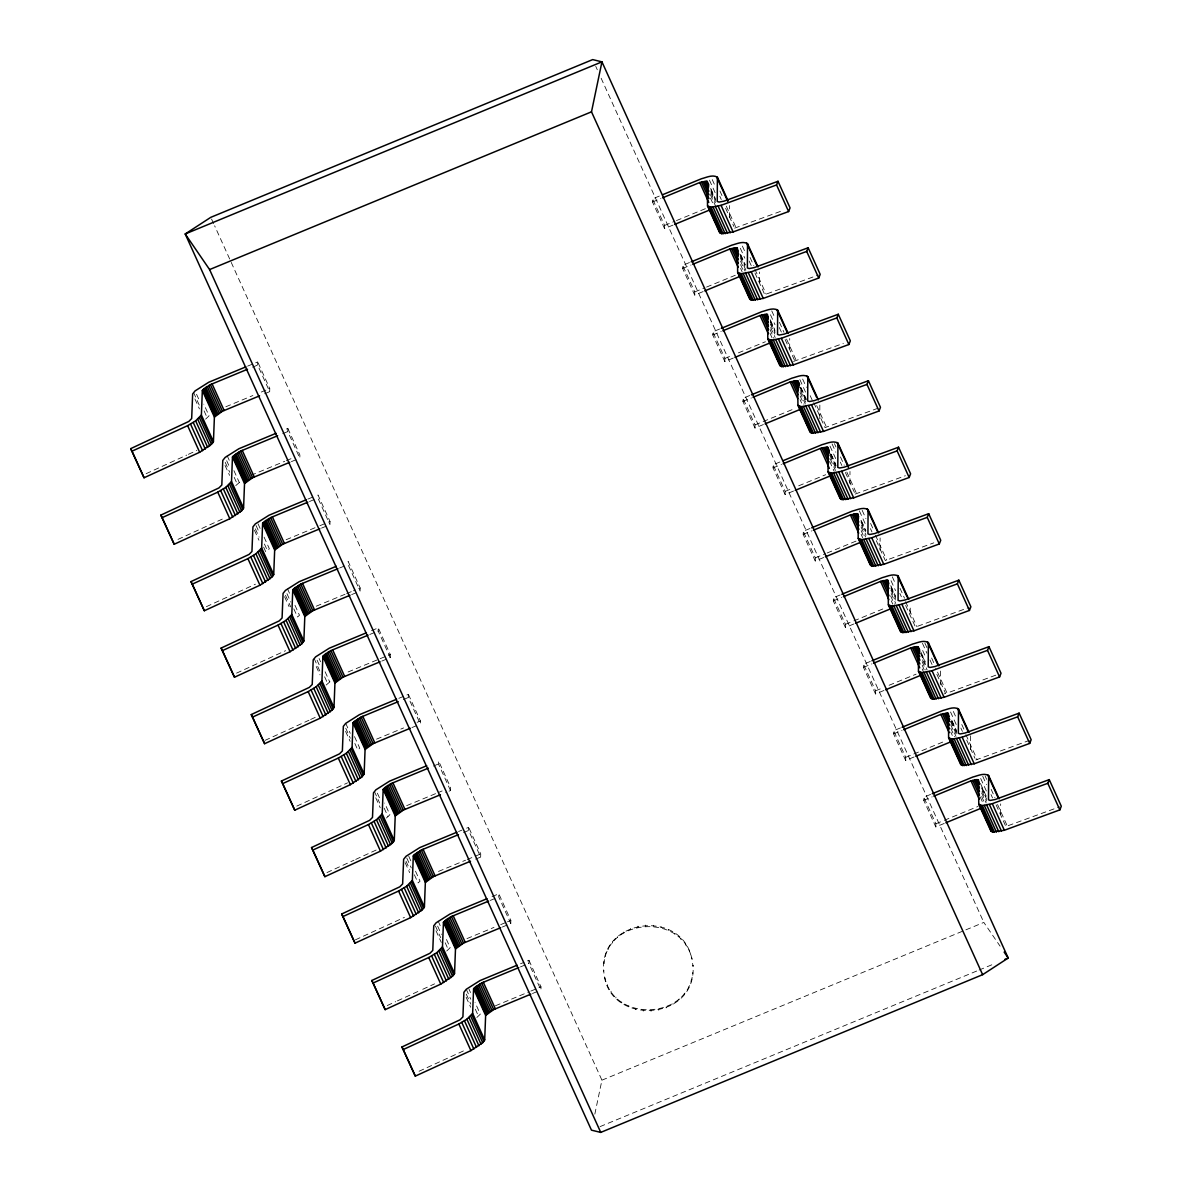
<?xml version="1.0" encoding="UTF-8"?>
<svg xmlns="http://www.w3.org/2000/svg" width="1192" height="1192" viewBox="0 0 1192 1192"><rect width="100%" height="100%" fill="white"/><g stroke="black" fill="none" stroke-linecap="round" stroke-linejoin="round"><path stroke-width="0.75" stroke-dasharray="5 3.75" d="M729.37 217.659L729.429 205.545M759.513 282.415L759.572 272.014M789.655 348.898L789.7 338.498M819.768 418.839L819.858 403.254M849.911 483.594L849.985 471.466M880.054 550.078L880.113 537.95M910.211 613.09L910.256 604.433M940.324 684.774L940.399 670.917M970.467 749.53L970.541 735.673M1000.609 814.27L1000.669 803.885M264.624 393.762L269.69 391.676L257.636 365.08L257.71 361.936L247.578 366.138M269.69 391.676L269.764 388.532L257.71 361.936M287.838 428.42L299.892 455.016L299.833 458.16L287.779 431.564L287.838 428.42L284.471 429.82M330.035 521.5L329.96 524.629L317.906 498.047L317.981 494.903L330.035 521.5L326.653 522.901M360.178 587.984L360.103 591.113L348.049 564.531L348.124 561.387L360.178 587.984L353.428 590.785M381.812 661.083L390.246 657.597L378.192 631.015L378.251 627.871L368.119 632.073M390.246 657.597L390.305 654.468L378.251 627.871M408.394 694.355L420.448 720.951L420.374 724.08L408.32 697.484L408.394 694.355L398.262 698.557M450.516 790.564L438.462 763.968L438.537 760.839L450.591 787.435L450.516 790.564L445.45 792.65M475.593 859.134L480.659 857.048L468.605 830.452L468.665 827.322L463.613 829.423M480.659 857.048L480.734 853.919L468.665 827.322M492.058 896.607L498.807 893.806L498.733 896.935L510.787 923.532L502.353 927.018M510.787 923.532L510.861 920.388L498.807 893.806M528.95 960.29L541.004 986.872L540.93 990.016L528.875 963.419L528.95 960.29L520.502 963.792M603.942 962.808L603.927 963.672C608.024 917.14 682.256 913.355 691.837 958.77C681.615 907.902 599.054 918.63 603.718 971.122L603.733 970.258C605.804 1026.997 697.573 1022.259 692.999 965.267L692.984 966.146L691.852 957.891M604.865 978.498L604.88 977.634C614.461 1023.049 688.693 1019.249 692.79 972.717L692.775 973.596M605.491 956.371L605.506 955.507M607.324 985.575L607.354 984.711M608.352 949.443L608.367 948.579M611.049 992.131L611.064 991.267M612.42 943.11L612.45 942.231M615.892 997.987L615.906 997.108M617.59 937.538L617.62 936.659M621.732 1002.934L621.747 1002.07M623.699 932.919L623.714 932.04M628.363 1006.853L628.393 1005.973M630.553 929.373L630.568 928.508M672.988 225.109L664.555 228.581L652.501 201.984L652.56 198.855L659.325 196.069M635.619 1009.609L635.634 1008.73M637.943 927.033L637.958 926.154M643.248 1011.114L643.278 1010.235M645.647 925.946L645.677 925.081M664.555 228.581L664.615 225.437L652.56 198.855M651.041 1011.323L651.07 1010.458M653.44 926.169L653.469 925.29M658.759 1010.25L658.774 1009.371M661.083 927.674L661.098 926.795M703.131 291.578L694.683 295.065L682.629 268.468L682.703 265.339L689.453 262.553M666.149 1007.896L666.164 1007.031M668.325 930.416L668.354 929.551M673.003 1004.364L673.018 1003.485M674.97 934.334L674.985 933.455M694.683 295.065L694.757 291.921L682.703 265.339M679.097 999.73L679.127 998.866M680.811 939.281L680.826 938.417M684.268 994.173L684.297 993.294M685.653 945.137L685.668 944.258M688.35 987.825L688.365 986.946M689.363 951.693L689.393 950.829M691.211 980.897L691.226 980.018M733.259 358.062L724.825 361.548L712.771 334.952L712.846 331.808L719.596 329.037M724.825 361.548L724.9 358.405L712.846 331.808M763.402 424.546L754.968 428.032L742.914 401.436L742.974 398.292L749.738 395.52M754.968 428.032L755.028 424.888L742.974 398.292M793.544 491.03L785.096 494.516L773.042 467.92L773.116 464.776L779.866 462.004M785.096 494.516L785.17 491.372L773.116 464.776M823.672 557.513L815.239 560.985L803.184 534.403L803.259 531.26L810.009 528.488M815.239 560.985L815.313 557.856L803.259 531.26M853.815 623.997L845.381 627.469L833.327 600.887L833.387 597.743L840.151 594.972M845.381 627.469L845.456 624.34L833.387 597.743M883.957 690.481L875.509 693.953L863.455 667.371L863.529 664.227L870.279 661.456M875.509 693.953L875.584 690.824L863.529 664.227M914.085 756.965L905.652 760.436L893.598 733.84L893.672 730.711L902.106 727.239M905.652 760.436L905.726 757.307L893.672 730.711M944.228 823.448L935.794 826.92L923.74 800.324L923.815 797.195L930.565 794.423M935.794 826.92L935.869 823.791L923.815 797.195M594.838 1114.088L601.93 1080.176L214.635 225.81M205.62 419.122L209.077 415.814L203.802 404.177M235.763 485.591L241.663 480.525M326.176 685.042L332.076 679.976M386.446 818.01L389.903 814.717L384.643 803.08M446.732 950.978L450.189 947.67L445.659 937.702M476.86 1017.461L480.331 1014.154L475.057 1002.532M146.139 473.686L186.712 455.106M188.396 454.331L196.844 450.457M177.966 539.395L225.303 517.715M206.41 606.654L255.431 584.199M236.552 673.137L285.573 650.683M264.996 740.396L308.952 720.251M310.635 719.476L315.716 717.167M296.838 806.09L347.543 782.861M326.966 872.574L354.009 860.192M355.708 859.417L377.685 849.345M355.41 939.832L404.431 917.378M387.251 1005.541L395.699 1001.667M397.383 1000.893L421.059 990.06M422.743 989.286L434.573 983.862M419.077 1071.25L466.4 1049.571M225.854 406.755L252.868 395.535M261.316 392.034L269.764 388.532M250.931 475.34L284.709 461.319M286.393 460.619L291.459 458.518M307.849 499.105L314.599 496.304M286.14 539.723L318.219 526.402M319.903 525.702L324.969 523.601M316.267 606.192L344.98 594.287M346.663 593.586L351.729 591.485M348.094 671.975L378.49 659.37M380.188 658.669L390.305 654.468M376.553 739.159L403.567 727.954M417.081 722.352L420.448 720.951M406.681 805.643L442.143 790.937M458.548 831.524L461.915 830.124M438.507 871.427L465.536 860.222M467.219 859.521L480.734 853.919M466.966 938.611L493.98 927.406M500.729 924.605L505.795 922.504M507.494 921.788L510.861 920.388M495.41 1005.795L529.188 991.789M530.872 991.073L541.004 986.872M252.57 367.166L257.636 365.08M282.713 433.65L287.779 431.564M291.399 461.632L296.45 459.546M309.473 501.534L314.539 499.433M321.527 528.116L326.593 526.03M339.616 568.003L344.682 565.917M351.67 594.599L356.736 592.513M369.758 634.487L378.192 631.015M403.268 699.585L408.32 697.484M411.94 727.567L417.006 725.481M433.396 766.069L438.462 763.968M463.539 832.552L468.605 830.452M490.299 900.422L495.365 898.336M520.442 966.906L528.875 963.419M532.496 993.502L537.562 991.401M601.93 1080.176L983.832 922.429L1000.088 946.165M600.053 1126.619L977.336 970.78M979.064 970.064L994.486 963.702M652.501 201.984L660.934 198.513M664.615 225.437L674.747 221.28M676.445 220.58L706.826 208.093M682.629 268.468L691.077 264.996M694.757 291.921L704.889 287.764M706.573 287.063L735.285 275.263M712.771 334.952L721.205 331.48M724.9 358.405L731.65 355.633M738.399 352.862L765.413 341.746M742.914 401.436L751.347 397.964M755.028 424.888L793.872 408.93M773.042 467.92L781.49 464.433M785.17 491.372L791.92 488.601M798.685 485.815L825.698 474.714M803.184 534.403L811.618 530.917M815.313 557.856L825.445 553.684M827.129 552.999L857.525 540.497M833.327 600.887L841.761 597.401M845.456 624.34L852.206 621.568M853.889 620.868L884.285 608.367M863.455 667.371L871.903 663.884M875.584 690.824L882.348 688.037M889.098 685.266L916.112 674.165M893.598 733.84L902.031 730.368M905.726 757.307L944.556 741.335M923.74 800.324L932.174 796.852M935.869 823.791L942.619 821.005M944.302 820.319L978.066 806.433M734.63 228.149L783.084 210.448M754.968 273.028L764.757 294.633L818.442 274.994M793.559 361.414L843.37 343.4M813.734 402.673L825.043 427.6L878.727 407.962M855.171 494.084L905.384 475.727M876.269 540.617L885.313 560.568L933.783 542.852M905.652 605.447L915.456 627.052L969.141 607.413M995.797 675.179L947.044 693.118L935.735 668.19M975.726 760.019L1029.411 740.381M996.08 804.883L1005.869 826.503L1059.554 806.865M944.258 693.833L945.599 693.535L935.794 671.93M719.923 191.003L722.933 197.663M750.066 257.487L753.836 265.801M779.449 322.317L783.963 332.285M834.445 443.647L835.95 446.97M840.479 456.938L844.249 465.252M870.607 523.422L872.872 528.414M900.005 588.237L904.519 598.22M924.858 643.084L927.123 648.076M931.637 658.044L933.902 663.035M961.78 724.527L964.045 729.519M985.143 776.052L986.648 779.374M991.163 789.357L994.933 797.657M726.286 206.127L736.075 227.732M754.909 269.288L766.218 294.215M786.556 339.094L796.345 360.699M816.699 405.578L826.488 427.183M846.827 472.062L856.631 493.667M875.464 535.223L886.759 560.151M905.607 601.707L916.901 626.634M965.878 734.659L977.172 759.602M997.525 804.466L1007.314 826.086M725.585 208.213L733.87 226.495M785.111 339.511L794.9 361.116M845.381 472.479L854.426 492.415M966.682 740.068L974.981 758.35M712.235 179.605L715.26 186.25M719.774 196.218L721.279 199.541M742.378 246.088L744.642 251.065M749.157 261.048L751.422 266.025M771.76 310.903L774.77 317.549M779.3 327.532L781.565 332.508M802.648 379.056L806.418 387.355M810.188 395.67L813.197 402.315M832.046 443.871L835.801 452.185M840.33 462.153L841.835 465.476M862.174 510.355L865.943 518.669M870.458 528.637L871.978 531.96M892.316 576.839L895.326 583.484M899.856 593.452L901.361 596.775M922.459 643.322L926.974 653.29M929.983 659.936L932.248 664.927M953.347 711.46L956.356 718.106M960.886 728.088L962.391 731.411M982.729 776.29L986.499 784.589M991.014 794.572L992.519 797.895M709.449 180.141L715.468 193.432M740.336 248.279L744.851 258.247M770.479 314.762L774.994 324.731M799.862 379.577L805.881 392.883M829.99 446.061L836.024 459.367M859.387 510.891L865.407 524.182M891.02 580.698L895.55 590.666M922.668 650.504L925.677 657.15M950.546 711.997L956.58 725.287M980.688 778.48L986.708 791.771M710.685 188.411L715.215 198.379M740.828 254.894L745.343 264.862M770.211 319.709L774.74 329.692M801.098 387.862L806.373 399.499M831.241 454.346L835.756 464.314M861.384 520.83L865.899 530.798M890.767 585.644L895.281 595.613M920.909 652.128L925.424 662.096M951.797 720.266L956.312 730.249M980.42 783.427L986.454 796.733M711.013 189.722L715.528 199.705M740.396 254.552L744.911 264.52M770.539 321.035L775.053 331.004M800.666 387.519L805.941 399.141M830.809 454.003L836.084 465.625M860.952 520.472L865.466 530.455M891.08 586.956L895.609 596.939M921.982 655.108L924.992 661.754M952.11 721.592L956.64 731.56M982.253 788.076L986.022 796.375M710.864 190.929L715.572 201.165M740.247 255.758L744.955 265.98M770.39 322.227L775.098 332.464M799.772 387.057L805.986 400.616M830.094 453.794L836.128 467.1M860.982 521.947L865.511 531.915M890.946 588.163L895.639 598.399M920.507 653.246L925.603 664.615M951.216 721.13L956.669 733.02M981.538 787.867L986.633 799.251M710.834 192.821L715.349 202.789M740.217 257.636L746.237 270.927M770.36 324.12L774.874 334.088M800.488 390.603L805.762 402.24M829.87 455.418L835.905 468.724M861.518 525.225L866.048 535.193M890.901 590.055L895.43 600.023M922.548 659.861L927.078 669.83M950.426 721.354L956.461 734.644M982.074 791.16L986.589 801.128M710.372 194.594L716.407 207.885M740.515 261.078L745.045 271.046M770.658 327.562L775.173 337.53M800.041 392.377L805.315 404.013M830.183 458.86L835.458 470.497M861.071 526.998L865.586 536.981M891.214 593.482L895.728 603.465M922.101 661.635L925.871 669.949M950.724 724.796L955.999 736.418M981.627 792.933L986.142 802.901M710.492 198.185L713.501 204.83M740.619 264.669L743.719 271.791M770.017 329.484L773.861 338.275M800.145 395.967L803.915 404.282M829.617 461.274L834.132 471.242M861.175 530.589L863.515 536.057M890.648 595.896L894.417 604.21M922.206 665.225L924.545 670.694M950.843 728.387L954.598 736.686M981.731 796.524L984.83 803.661M740.59 268.394L742.095 271.731M769.972 333.224L772.222 338.2M800.1 399.707L801.605 403.03M861.131 534.329L862.636 537.652M891.273 600.813L892.778 604.135M922.161 668.95L924.426 673.942M950.799 732.111L952.304 735.434M980.182 796.941L983.191 803.587M595.762 66.379L597.296 69.777M601.14 78.24L983.832 922.429M211.55 219.03L213.86 224.111M227.165 455.702L229.43 460.693M233.945 470.661L239.22 482.298M258.053 523.854L261.063 530.5M264.088 537.145L269.362 548.782L267.366 550.495L263.596 542.181M287.436 588.669L290.461 595.315M294.975 605.298L299.49 615.266L297.508 616.979L293.739 608.665M319.084 658.476L320.588 661.798M325.118 671.781L329.633 681.75M354.501 736.596L359.775 748.233L357.779 749.932L354.769 743.287M408.752 856.258L411.002 861.25M415.531 871.218L420.046 881.201L418.064 882.899L414.295 874.585M438.135 921.088L441.144 927.734M469.022 989.226L470.527 992.549M196.546 394.254L199.556 400.899M204.085 410.882L207.095 417.528M226.689 460.738L229.698 467.383M234.213 477.366L237.238 484.012M256.071 525.553L259.081 532.213M286.959 593.705L290.729 602.02M317.102 660.189L320.112 666.835M324.626 676.803L327.651 683.448M345.725 723.35L350.254 733.318M377.372 793.157L379.637 798.133M384.152 808.116L387.922 816.416M406.755 857.972L411.285 867.94M437.643 926.109L441.413 934.424M445.182 942.738L448.192 949.383M466.281 989.271L470.795 999.254M475.325 1009.222L478.335 1015.867M193.566 392.526L199.585 405.816M225.214 462.332L229.728 472.3M255.341 528.816L259.111 537.115M263.641 547.098L265.89 552.075M285.484 595.3L290.759 606.922M314.122 658.446L320.141 671.752M345.769 728.252L350.284 738.235M374.392 791.413L379.667 803.05M406.04 861.22L409.81 869.534M435.423 926.05L440.697 937.672M466.31 994.188L470.84 1004.156M194.907 398.933L199.436 408.901M225.05 465.416L229.579 475.385M254.432 530.231L258.962 540.214M284.575 596.715L289.09 606.683M316.223 666.522L319.992 674.836M345.606 731.352L350.12 741.32M375.748 797.821L380.263 807.803M405.131 862.65L409.646 872.618M436.019 930.788L441.293 942.425M466.161 997.272L470.676 1007.24"/><path stroke-width="1.5" d="M662.692 194.683L701.522 178.726C706.454 177.489 712.578 174.3 717.39 177.221L717.256 201.463L719.029 202.089L724.021 201.15L778.003 181.288L790.058 207.885L788.612 211.55L733.11 231.933L721.488 233.647L719.581 232.559L707.527 205.978L707.243 181.422L699.749 182.51L662.618 197.812M691.151 261.868L731.664 245.209C736.596 243.973 742.72 240.784 747.518 243.69L747.384 267.947L749.157 268.572L754.163 267.619L808.131 247.772L820.185 274.354L818.755 278.034L763.252 298.417L751.616 300.131L749.708 299.043L737.654 272.461L737.386 247.906L729.891 248.994L692.761 264.296M721.279 328.351L761.807 311.693C766.739 310.456 772.863 307.268 777.661 310.173L777.527 334.43L779.3 335.041L784.291 334.103L838.274 314.256L850.328 340.837L848.883 344.518L793.38 364.901L781.758 366.615L779.851 365.527L767.797 338.93L767.514 314.39L760.019 315.478L722.903 330.78M751.422 394.82L791.935 378.162C796.867 376.94 802.991 373.752 807.803 376.657L807.669 400.914L809.442 401.525L814.434 400.587L868.417 380.74L880.471 407.321L879.026 411.002L823.523 431.385L811.901 433.098L809.994 432.011L797.94 405.414L797.657 380.859L790.162 381.962L753.031 397.264M783.248 460.619L822.078 444.646C827.01 443.424 833.133 440.235 837.931 443.141L837.797 467.398L839.57 468.009L844.577 467.07L898.544 447.209L910.599 473.805L909.168 477.485L853.666 497.854L842.029 499.582L840.122 498.494L828.067 471.898L827.799 447.343L820.305 448.445L783.174 463.748M811.692 527.788L852.22 511.13C857.152 509.908 863.276 506.719 868.074 509.625L867.94 533.867L869.713 534.493L874.704 533.554L928.687 513.692L940.741 540.289L939.296 543.969L883.793 564.337L872.172 566.066L870.264 564.978L858.21 538.382L857.927 513.827L850.432 514.929L813.317 530.231M841.835 594.272L882.363 577.613C887.295 576.392 893.404 573.203 898.217 576.108L898.083 600.351L899.856 600.977L904.847 600.038L958.83 580.176L970.884 606.773L969.439 610.438L913.936 630.821L902.314 632.535L900.407 631.462L888.353 604.865L888.07 580.31L880.575 581.413L843.444 596.715M871.978 660.755L912.491 644.097C917.423 642.875 923.547 639.672 928.344 642.592L928.225 666.835L929.983 667.46L934.99 666.522L988.958 646.66L1001.012 673.257L999.581 676.922L944.079 697.305L932.457 699.019L930.55 697.946L918.481 671.349L918.212 646.794L910.718 647.897L873.587 663.199M902.106 727.239L942.634 710.581C947.566 709.359 953.689 706.156 958.487 709.076L958.353 733.318L960.126 733.944L965.118 733.005L1019.1 713.144L1031.154 739.74L1029.709 743.406L974.222 763.789L962.585 765.502L960.678 764.43L948.623 737.833L948.355 713.278L940.861 714.38L903.73 729.668M932.248 793.723L972.776 777.065C977.708 775.843 983.832 772.639 988.63 775.56L988.496 799.802L990.269 800.428L995.26 799.489L1049.243 779.628L1061.297 806.224L1059.852 809.889L1004.349 830.273L992.727 831.986L990.82 830.913L978.766 804.317L978.483 779.762L970.988 780.864L933.857 796.152M990.82 830.913L990.85 827.188M245.88 366.853L208.734 382.26L195.041 390.931L192.657 393.941L191.674 418.541L188.813 421.447L130.703 448.639L144.053 477.768L199.675 452.26L211.446 444.303L213.442 441.621L201.388 415.025L202.342 390.484L210.373 384.643L247.519 369.252M213.442 441.621L214.396 417.081L202.342 390.484M276.022 433.322L238.877 448.743L225.169 457.415L222.785 460.425L221.816 485.025L218.941 487.93L160.846 515.123L174.196 544.252L229.818 518.743L241.589 510.787L243.57 508.105L231.516 481.508L232.47 456.968L240.516 451.127L277.647 435.736M243.57 508.105L244.524 483.565L232.47 456.968M306.165 499.806L269.019 515.227L255.311 523.899L252.928 526.909L251.944 551.509L249.083 554.414L190.988 581.607L204.339 610.736L259.96 585.227L271.716 577.271L273.713 574.589L261.659 547.992L262.613 523.452L270.659 517.611L307.789 502.219M273.713 574.589L274.667 550.048L262.613 523.452M336.293 566.289L299.147 581.711L285.454 590.383L283.07 593.393L282.087 617.992L279.226 620.898L221.116 648.09L234.481 677.22L290.088 651.711L301.859 643.755L303.856 641.072L291.802 614.476L292.755 589.936L300.786 584.095L337.932 568.703M303.856 641.072L304.809 616.532L292.755 589.936M366.436 632.773L329.29 648.195L315.597 656.866L313.198 659.876L312.23 684.476L309.354 687.382L251.259 714.574L264.609 743.704L320.231 718.18L332.002 710.238L333.998 707.541L321.929 680.96L322.883 656.419L330.929 650.579L368.06 635.187M333.998 707.541L334.937 683.016L322.883 656.419M396.578 699.257L359.433 714.678L345.725 723.35L343.341 726.36L342.372 750.96L339.496 753.865L281.401 781.058L294.752 810.188L350.373 784.664L362.13 776.722L364.126 774.025L352.072 747.444L353.026 722.903L361.072 717.062L398.202 701.671M364.126 774.025L365.08 749.485L353.026 722.903M426.721 765.741L389.56 781.162L375.867 789.834L373.483 792.844L372.5 817.444L369.639 820.349L311.529 847.542L324.894 876.671L380.501 851.148L392.272 843.206L394.269 840.509L382.215 813.913L383.168 789.387L391.2 783.531L428.345 768.155M394.269 840.509L395.223 815.969L383.168 789.387M456.849 832.225L419.703 847.631L406.01 856.303L403.626 859.328L402.643 883.928L399.782 886.833L341.672 914.011L355.022 943.155L410.644 917.631L422.415 909.69L424.412 906.993L412.358 880.396L413.296 855.871L421.342 850.015L458.473 834.638M424.412 906.993L425.35 882.452L413.296 855.871M486.992 898.708L449.846 914.115L436.138 922.787L433.754 925.812L432.785 950.397L429.91 953.317L371.815 980.494L385.165 1009.639L440.787 984.115L452.558 976.173L454.539 973.477L442.485 946.88L443.439 922.34L451.485 916.499L488.616 901.122M454.539 973.477L455.493 948.936L443.439 922.34M517.134 965.192L479.989 980.599L466.281 989.271L463.897 992.295L462.913 1016.88L460.052 1019.801L401.942 1046.978L415.308 1076.123L470.915 1050.599L482.685 1042.657L484.682 1039.96L472.628 1013.364L473.582 988.824L481.628 982.983L518.758 967.606M484.682 1039.96L485.636 1015.42L473.582 988.824M982.64 974.669L591.5 111.825L601.945 61.85L592.677 59.6L210.79 217.331L185.207 233.975L591.47 1130.15L600.738 1132.4L982.64 974.669L1008.208 958.025L601.945 61.85L185.207 233.975L209.598 269.571L600.738 1132.4M788.612 211.55L776.558 184.954L778.003 181.288M818.755 278.034L806.701 251.438L808.131 247.772M848.883 344.518L836.829 317.921L838.274 314.256M879.026 411.002L866.971 384.405L868.417 380.74M909.168 477.485L897.114 450.889L898.544 447.209M939.296 543.969L927.242 517.373L928.687 513.692M969.439 610.438L957.385 583.856L958.83 580.176M999.581 676.922L987.527 650.34L988.958 646.66M1029.709 743.406L1017.655 716.824L1019.1 713.144M1059.852 809.889L1047.798 783.293L1049.243 779.628M130.703 448.639L131.999 451.187L187.621 425.663L195.652 420.85L201.388 415.025M160.846 515.123L162.142 517.656L217.763 492.147L225.795 487.334L231.516 481.508M190.988 581.607L192.285 584.14L247.906 558.631L255.922 553.803L261.659 547.992M221.116 648.09L222.412 650.623L278.034 625.115L286.065 620.287L291.802 614.476M251.259 714.574L252.555 717.107L308.177 691.598L316.208 686.771L321.929 680.96M281.401 781.058L282.698 783.591L338.319 758.082L346.336 753.255L352.072 747.444M311.529 847.542L312.84 850.075L368.447 824.566L376.478 819.738L382.215 813.913M341.672 914.011L342.968 916.559L398.59 891.035L406.621 886.222L412.358 880.396M371.815 980.494L373.111 983.042L428.733 957.519L436.749 952.706L442.485 946.88M401.942 1046.978L403.254 1049.526L458.86 1024.003L466.892 1019.19L472.628 1013.364M214.396 417.081L222.427 411.24L259.573 395.848M244.524 483.565L252.57 477.724L289.701 462.332M274.667 550.048L282.713 544.208L319.843 528.816M304.809 616.532L312.84 610.691L349.986 595.3M334.937 683.016L342.983 677.16L380.114 661.784M365.08 749.485L373.126 743.644L410.257 728.267M395.223 815.969L403.268 810.128L440.399 794.751M425.35 882.452L433.396 876.612L470.527 861.235M455.493 948.936L463.539 943.096L500.67 927.719M485.636 1015.42L493.682 1009.579L530.812 994.188M209.598 269.571L591.5 111.825M1004.782 959.441L1008.208 958.025L1004.141 952.095M674.672 224.409L710.119 209.807M704.815 290.893L740.247 276.291M734.957 357.376L770.39 342.774M765.085 423.86L800.532 409.258M795.228 490.344L830.675 475.742M825.371 556.813L860.803 542.211M855.498 623.297L890.946 608.695M885.641 689.781L921.088 675.179M915.784 756.264L951.216 741.662M945.912 822.748L981.359 808.146M707.527 205.978L711.058 207.214L721.056 205.337L776.558 184.954M737.654 272.461L741.201 273.698L751.198 271.821L806.701 251.438M767.797 338.93L771.343 340.182L781.326 338.305L836.829 317.921M797.94 405.414L801.471 406.666L811.469 404.788L866.971 384.405M828.067 471.898L831.614 473.149L841.612 471.272L897.114 450.889M858.21 538.382L861.756 539.633L871.739 537.756L927.242 517.373M888.353 604.865L891.884 606.117L901.882 604.24L957.385 583.856M918.481 671.349L922.027 672.601L932.025 670.709L987.527 650.34M948.623 737.833L952.17 739.085L962.153 737.192L1017.655 716.824M978.766 804.317L982.297 805.554L992.295 803.676L1047.798 783.293M717.39 177.221L727.925 200.48M747.518 243.69L758.067 266.963M777.661 310.173L788.21 333.447M807.803 376.657L818.353 399.931M837.931 443.141L848.481 466.415M868.074 509.625L878.623 532.899M898.217 576.108L908.766 599.382M928.344 642.592L938.894 665.866M958.487 709.076L969.036 732.35M988.63 775.56L999.179 798.819M717.271 178.189L727.82 201.448M746.654 243.004L757.203 266.278M776.797 309.488L787.346 332.762M806.939 375.972L816.729 397.577M837.067 442.455L848.376 467.383M867.21 508.939L877.759 532.198M897.352 575.423L907.142 597.028M927.48 641.907L938.029 665.166M957.623 708.391L968.172 731.65M987.766 774.86L998.315 798.133M721.056 205.337L733.11 231.933M751.198 271.821L763.252 298.417M781.326 338.305L793.38 364.901M811.469 404.788L823.523 431.385M841.612 471.272L853.666 497.854M871.739 537.756L883.793 564.337M901.882 604.24L913.936 630.821M932.025 670.709L944.079 697.305M962.153 737.192L974.222 763.789M992.295 803.676L1004.349 830.273M798.089 381.216L799.594 384.539M707.243 181.422L708.748 184.745M797.657 380.859L799.162 384.197M827.799 447.343L829.304 450.665M918.212 646.794L919.717 650.117M718.15 206.171L730.204 232.768M748.293 272.655L760.347 299.252M778.436 339.139L790.49 365.735M808.563 405.623L820.632 432.204M838.706 472.107L850.76 498.688M868.849 538.59L880.903 565.172M898.991 605.059L911.046 631.656M929.119 671.543L941.173 698.139M959.262 738.027L971.316 764.623M989.405 804.511L1001.459 831.107M706.528 181.229L708.793 186.205M736.671 247.698L738.176 251.035M766.799 314.181L768.318 317.504M796.941 380.665L799.206 385.657M827.084 447.149L829.349 452.14M857.227 513.633L858.732 516.956M887.355 580.117L888.859 583.439M917.497 646.6L919.762 651.592M947.64 713.084L949.145 716.407M977.768 779.568L979.273 782.891M705.56 181.184L708.57 187.829M735.688 247.668L738.712 254.313M765.83 314.152L768.095 319.128M795.973 380.62L798.983 387.281M826.116 447.104L829.125 453.765M856.243 513.588L858.508 518.58M886.386 580.072L888.651 585.063M916.529 646.556L919.539 653.201M946.657 713.039L949.681 719.685M976.799 779.523L979.064 784.515M704.353 181.288L708.867 191.271M734.495 247.772L738.25 256.086M764.623 314.256L768.393 322.57M794.766 380.74L798.536 389.054M824.909 447.223L828.663 455.538M855.037 513.707L858.806 522.022M885.179 580.191L888.949 588.505M915.322 646.675L919.837 656.643M945.45 713.159L949.219 721.458M975.592 779.643L979.362 787.942M715.483 206.767L727.537 233.364M745.626 273.251L757.68 299.848M775.754 339.735L787.808 366.331M805.896 406.219L817.95 432.815M836.039 472.702L848.093 499.299M866.167 539.186L878.221 565.783M896.309 605.67L908.364 632.252M926.452 672.154L938.506 698.736M956.58 738.638L968.634 765.219M986.723 805.107L998.777 831.703M702.952 181.556L708.987 194.862M733.095 248.04L738.37 259.677M763.223 314.524L768.497 326.161M793.365 381.008L797.895 390.976M823.508 447.492L828.783 459.129M853.636 513.976L858.911 525.612M883.779 580.459L888.308 590.427M913.921 646.943L919.941 660.234M944.064 713.427L949.339 725.064M974.192 779.911L979.466 791.533M713.099 207.125L725.153 233.721M743.227 273.609L755.296 300.205M773.37 340.092L785.424 366.674M803.512 406.576L815.566 433.158M833.655 473.045L845.709 499.642M863.783 539.529L875.837 566.125M893.926 606.013L905.98 632.609M924.068 672.497L936.122 699.093M954.196 738.98L966.25 765.577M984.339 805.464L996.393 832.061M701.403 181.974L708.942 198.587M731.545 248.458L738.325 263.417M761.673 314.941L768.453 329.901M791.816 381.425L797.85 394.716M821.958 447.909L828.738 462.868M852.086 514.393L858.881 529.337M882.229 580.862L889.008 595.821M912.372 647.345L919.911 663.974M942.514 713.829L949.294 728.789M972.642 780.313L979.422 795.273M699.749 182.51L708.793 202.461M711.058 207.214L723.112 233.811M729.891 248.994L738.176 267.276M741.201 273.698L753.255 300.295M760.019 315.478L768.318 333.76M771.343 340.182L783.397 366.778M790.162 381.962L797.701 398.59M801.471 406.666L813.525 433.262M820.305 448.445L829.349 468.396M831.614 473.149L843.668 499.746M850.432 514.929L858.732 533.211M861.756 539.633L873.811 566.23M880.575 581.413L888.859 599.695M891.884 606.117L903.938 632.699M910.718 647.897L919.762 667.833M922.027 672.601L934.081 699.183M940.861 714.38L949.145 732.663M952.17 739.085L964.224 765.666M970.988 780.864L979.273 799.147M982.297 805.554L994.351 832.15M709.434 207.05L721.488 233.647M739.562 273.534L751.616 300.131M769.704 340.018L781.758 366.615M799.847 406.502L811.901 433.098M829.975 472.986L842.029 499.582M860.117 539.469L872.172 566.066M890.26 605.953L902.314 632.535M920.388 672.437L932.457 699.019M950.531 738.921L962.585 765.502M980.673 805.39L992.727 831.986M708.242 206.633L720.296 233.23M738.37 273.117L750.424 299.714M768.512 339.601L780.566 366.197M798.655 406.085L810.709 432.681M828.783 472.568L840.852 499.165M858.925 539.052L870.979 565.634M889.068 605.536L901.122 632.118M919.211 672.02L931.265 698.601M949.339 738.489L961.393 765.085M979.481 804.972L991.535 831.569M212.087 383.884L224.141 410.48M242.229 450.367L254.283 476.964M272.357 516.851L284.426 543.448M302.5 583.335L314.554 609.932M332.642 649.819L344.697 676.415M362.785 716.303L374.839 742.899M392.913 782.786L404.967 809.383M423.056 849.27L435.11 875.867M453.198 915.754L465.252 942.336M483.326 982.238L495.38 1008.819M210.373 384.643L222.427 411.24M240.516 451.127L252.57 477.724M270.659 517.611L282.713 544.208M300.786 584.095L312.84 610.691M330.929 650.579L342.983 677.16M361.072 717.062L373.126 743.644M391.2 783.531L403.268 810.128M421.342 850.015L433.396 876.612M451.485 916.499L463.539 943.096M481.628 982.983L493.682 1009.579M208.719 385.463L220.773 412.06M238.862 451.947L250.916 478.543M268.99 518.431L281.044 545.027M299.132 584.914L311.186 611.511M329.275 651.398L341.329 677.995M359.403 717.882L371.457 744.478M389.546 784.366L401.6 810.962M419.688 850.85L431.742 877.446M449.816 917.333L461.87 943.93M479.959 983.817L492.013 1010.399M207.155 386.342L219.209 412.939M237.297 452.826L249.351 479.422M267.44 519.31L279.494 545.906M297.568 585.793L309.622 612.39M327.711 652.277L339.765 678.859M357.853 718.761L369.907 745.343M387.981 785.245L400.035 811.827M418.124 851.714L430.178 878.31M448.267 918.198L460.321 944.794M478.394 984.681L490.448 1011.278M205.739 387.236L217.793 413.833M235.882 453.72L247.936 480.316M266.025 520.204L278.079 546.8M296.152 586.688L308.207 613.284M326.295 653.171L338.349 679.753M356.438 719.655L368.492 746.237M386.566 786.139L398.635 812.721M416.708 852.608L428.762 879.204M446.851 919.092L458.905 945.688M476.994 985.575L489.048 1012.172M204.517 388.13L216.571 414.712M234.66 454.614L246.714 481.195M264.803 521.083L276.857 547.679M294.931 587.567L306.985 614.163M325.073 654.05L337.127 680.647M355.216 720.534L367.27 747.131M385.344 787.018L397.413 813.614M415.487 853.502L427.541 880.098M445.629 919.986L457.683 946.582M475.772 986.469L487.826 1013.066M203.534 388.979L215.588 415.576M233.662 455.463L245.716 482.06M263.805 521.947L275.859 548.543M293.947 588.431L306.001 615.027M324.075 654.915L336.129 681.496M354.218 721.398L366.272 747.98M384.36 787.867L396.415 814.464M414.488 854.351L426.542 880.948M444.631 920.835L456.685 947.431M474.774 987.319L486.828 1013.915M202.789 389.769L214.843 416.366M232.932 456.253L244.986 482.849M263.074 522.737L275.129 549.333M293.202 589.221L305.256 615.817M323.345 655.704L335.399 682.301M353.488 722.188L365.542 748.785M383.615 788.672L395.67 815.268M413.758 855.156L425.812 881.752M443.901 921.639L455.955 948.221M474.029 988.123L486.083 1014.705M200.629 416.291L212.683 442.888M230.756 482.775L242.81 509.371M260.899 549.259L272.953 575.855M291.042 615.742L303.096 642.339M321.17 682.226L333.224 708.823M351.312 748.71L363.366 775.307M381.455 815.194L393.509 841.79M411.583 881.678L423.652 908.274M441.725 948.162L453.78 974.758M471.868 1014.645L483.922 1041.227M199.392 417.722L211.446 444.303M229.535 484.205L241.589 510.787M259.662 550.689L271.716 577.271M289.805 617.158L301.859 643.755M319.948 683.642L332.002 710.238M350.075 750.126L362.13 776.722M380.218 816.609L392.272 843.206M410.361 883.093L422.415 909.69M440.489 949.577L452.558 976.173M470.631 1016.061L482.685 1042.657M197.723 419.241L209.777 445.838M227.851 485.725L239.92 512.322M257.993 552.209L270.048 578.805M288.136 618.693L300.19 645.289M318.279 685.177L330.333 711.773M348.407 751.66L360.461 778.257M378.549 818.144L390.603 844.741M408.692 884.628L420.746 911.209M438.82 951.112L450.874 977.693M468.963 1017.596L481.017 1044.177M195.652 420.85L207.706 447.432M225.795 487.334L237.849 513.916M255.922 553.803L267.976 580.4M286.065 620.287L298.119 646.883M316.208 686.771L328.262 713.367M346.336 753.255L358.39 779.851M376.478 819.738L388.532 846.335M406.621 886.222L418.675 912.819M436.749 952.706L448.818 979.303M466.892 1019.19L478.946 1045.786M193.238 422.475L205.292 449.071M223.381 488.958L235.435 515.555M253.509 555.442L265.563 582.039M283.651 621.926L295.705 648.523M313.794 688.41L325.848 714.991M343.922 754.894L355.976 781.475M374.065 821.377L386.119 847.959M404.207 887.846L416.261 914.443M434.335 954.33L446.389 980.927M464.478 1020.814L476.532 1047.41M190.541 424.099L202.595 450.695M220.669 490.582L232.738 517.164M250.812 557.066L262.866 583.648M280.954 623.55L293.009 650.132M311.097 690.019L323.151 716.615M341.225 756.503L353.279 783.099M371.368 822.987L383.422 849.583M401.51 889.47L413.564 916.067M431.638 955.954L443.692 982.551M461.781 1022.438L473.835 1049.034M187.621 425.663L199.675 452.26M217.763 492.147L229.818 518.743M247.906 558.631L259.96 585.227M278.034 625.115L290.088 651.711M308.177 691.598L320.231 718.18M338.319 758.082L350.373 784.664M368.447 824.566L380.501 851.148M398.59 891.035L410.644 917.631M428.733 957.519L440.787 984.115M458.86 1024.003L470.915 1050.599M131.999 451.187L144.053 477.768M162.142 517.656L174.196 544.252M192.285 584.14L204.339 610.736M222.412 650.623L234.481 677.22M252.555 717.107L264.609 743.704M282.698 783.591L294.752 810.188M312.84 850.075L324.894 876.671M342.968 916.559L355.022 943.155M373.111 983.042L385.165 1009.639M403.254 1049.526L415.308 1076.123"/></g></svg>
